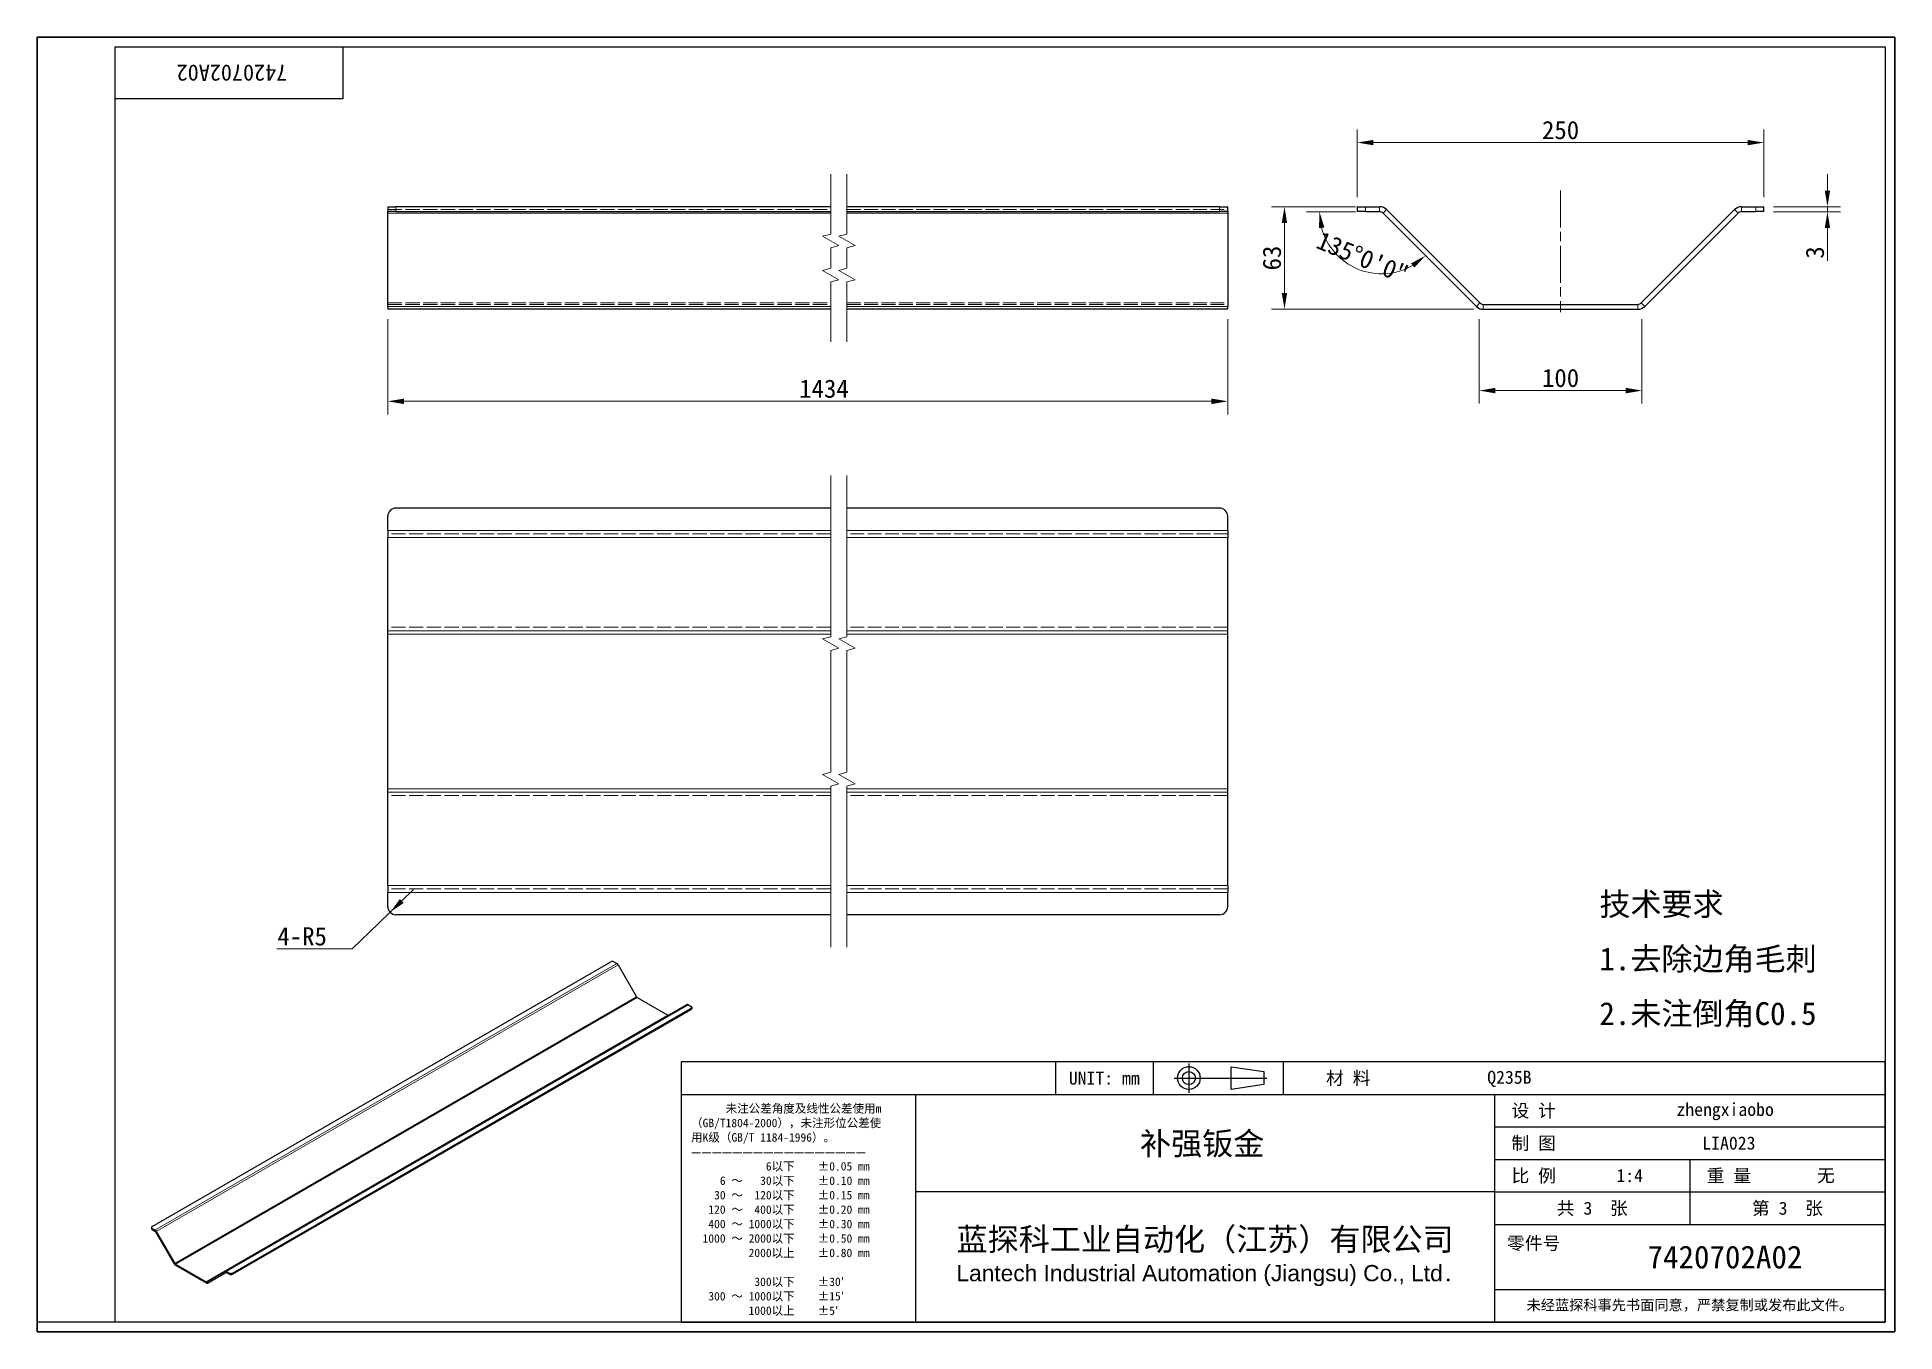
# Model space of a CAD drawing. Header units: millimetres. Extents: x 24 to 1166, y 22 to 818.
import ezdxf
from ezdxf.enums import TextEntityAlignment as Align

# ---------------------------------------------------------------- set-up
doc = ezdxf.new("R2010")
doc.units = ezdxf.units.MM
doc.header["$LTSCALE"] = 4
for name, pattern in [('CHAIN', [0.3543, 0.2362, -0.0295, 0.0591, -0.0295]), ('DASHED', [0.2067, 0.1654, -0.0413]), ('DOTTED', [0.0482, 0.0069, -0.0413])]:
    doc.linetypes.add(name, pattern=pattern)
for name, color, linetype, lineweight in [('1', 7, 'Continuous', 18), ('可见 (ISO)', 7, 'Continuous', 25), ('可见窄的 (ISO)', 7, 'Continuous', 18), ('图框 (ISO)', 7, 'Continuous', 35), ('标题 (ISO)', 7, 'Continuous', 25), ('草图几何图元 (ISO)', 7, 'Continuous', 18)]:
    doc.layers.add(name, color=color, linetype=linetype, lineweight=lineweight)
for name, color, linetype, lineweight, true_color in [('中心线 (ISO)', 1, 'CHAIN', 18, 0xff0000), ('尺寸 (ISO)', 7, 'Continuous', 18, 0x008000), ('折线 (ISO)', 7, 'Continuous', 18, 0x008000), ('符号 (ISO)', 7, 'Continuous', 18, 0x008000), ('隐藏 (ISO)', 5, 'DASHED', 18, 0x0000ff), ('隐藏窄的 (ISO)', 5, 'DASHED', 18, 0x0000ff)]:
    doc.layers.add(name, color=color, linetype=linetype, lineweight=lineweight, true_color=true_color)
doc.styles.add('文本样式164', font='SimSun.ttf')
doc.styles.add('文本样式165', font='SimSun.ttf')
doc.styles.add('文本样式74', font='SimSun.ttf')
doc.styles.add('最新国标', font='simfang.ttf')
doc.styles.add('注释文本 (ISO)', font='simfang.ttf')
doc.styles.add('添加1', font='simfang.ttf')
doc.dimstyles.new('默认 (GB)', dxfattribs={"dimscale": 4, "dimtxt": 2.8, "dimasz": 2.5, "dimexe": 2, "dimexo": 1.5, "dimgap": 0.5, "dimtad": 1, "dimtoh": 1, "dimdsep": 46, "dimtxsty": '最新国标', "dimcen": 0.09, "dimdle": 10, "dimclrd": 256, "dimclre": 256, "dimclrt": 256, "dimaunit": 1, "dimadec": 3, "dimazin": 2, "dimtfac": 0.535714, "dimtdec": 3, "dimtmove": 0, "dimatfit": 3, "dimfxl": 0, "dimtolj": 1, "dimlwd": -1, "dimlwe": -1, "dimarcsym": 0})

# ---------------------------------------------------------------- blocks, each defined once
blk = doc.blocks.new('图框 最新国标')
at = {"layer": '图框 (ISO)'}
for p, q in [((6, 7), (6, 204.5)), ((6, 204.5), (291.5, 204.5)), ((291.5, 204.5), (291.5, 5.5)), ((6, 7), (6, 5.5)), ((6, 7), (6, 5.5)), ((291.5, 5.5), (6, 5.5))]:
    blk.add_line(p, q, dxfattribs=at)
at = {"layer": '图框 (ISO)', "color": 7, "linetype": 'Continuous', "lineweight": 25}
for p, q in [((18, 203), (290, 203)), ((18, 7), (18, 203)), ((18, 203), (290, 203)), ((53, 203), (53, 195)), ((290, 203), (290, 7)), ((290, 203), (290, 7)), ((53, 195), (18, 195)), ((290, 7), (6, 7)), ((290, 7), (18, 7))]:
    blk.add_line(p, q, dxfattribs=at)
at = {"layer": '图框 (ISO)', "style": '文本样式74'}
blk.add_attdef('零件代号_001', (44.44, 200.25), '', height=2.5, rotation=180, dxfattribs=at)
blk = doc.blocks.new('标题栏 副本 副本 副本 最新国标')
at = {"layer": '标题 (ISO)'}
for p, q in [((381.98, -183.84), (196.98, -183.84)), ((196.98, -183.84), (196.98, -223.84)), ((254.48, -183.84), (254.48, -188.84)), ((269.48, -183.84), (269.48, -188.84)), ((281.48, -188.09), (281.48, -184.59)), ((281.48, -184.59), (286.48, -185.34)), ((286.48, -185.34), (286.48, -187.34)), ((289.48, -183.84), (289.48, -188.84)), ((381.98, -223.84), (381.98, -183.84)), ((383.48, -183.84), (383.48, -225.34)), ((286.48, -187.34), (281.48, -188.09)), ((196.98, -188.84), (381.98, -188.84)), ((232.98, -188.84), (232.98, -223.84)), ((321.98, -188.84), (321.98, -223.84)), ((321.98, -193.84), (381.98, -193.84)), ((321.98, -198.84), (381.98, -198.84)), ((351.98, -198.84), (351.98, -208.84)), ((321.98, -203.84), (232.98, -203.84)), ((321.98, -203.84), (381.98, -203.84)), ((321.98, -208.84), (381.98, -208.84)), ((321.98, -218.84), (381.98, -218.84)), ((196.98, -223.84), (381.98, -223.84)), ((383.48, -225.34), (196.98, -225.34))]:
    blk.add_line(p, q, dxfattribs=at)
at = {"layer": '标题 (ISO)', "linetype": 'CHAIN', "ltscale": 5.000333}
blk.add_line((274.98, -184.09), (274.98, -188.59), dxfattribs=at)
at = {"layer": '标题 (ISO)', "linetype": 'CHAIN', "ltscale": 15.834605}
blk.add_line((272.73, -186.34), (286.98, -186.34), dxfattribs=at)
at = {"layer": '标题 (ISO)'}
for radius in [1.75, 1]:
    blk.add_circle((274.98, -186.34), radius, dxfattribs=at)
at = {"layer": '1', "style": '文本样式164'}
for s, p in [('UNIT: mm', (261.98, -186.34)), ('材 料', (299.48, -186.34)), ('设 计', (327.98, -191.34)), ('制 图', (327.98, -196.34)), ('比 例', (327.98, -201.34)), ('重 量', (357.98, -201.34)), ('共 3  张', (336.98, -206.34)), ('第 3  张', (366.98, -206.34))]:
    blk.add_text(s, height=2, dxfattribs=at).set_placement(p, align=Align.MIDDLE_CENTER)
at = {"layer": '标题 (ISO)', "style": '注释文本 (ISO)'}
for s, insert, char_height, attachment_point, line_spacing_factor in [('\\fSimSun|b0|i0;{\\H1.3000;      未注公差角度及线性公差使用m\\P}\\fSimSun|b0|i0;{\\H1.3000;（GB/T1804-2000），未注形位公差使\\P}\\fSimSun|b0|i0;{\\H1.3000;用K级（GB/T 1184-1996）。\\P}\\fSimSun|b0|i0;{\\H1.3000;—————————————————\\P}\\fSimSun|b0|i0;{\\H1.3000;             6以下    ±0.05 mm\\P}\\fSimSun|b0|i0;{\\H1.3000;     6 ～   30以下    ±0.10 mm\\P}\\fSimSun|b0|i0;{\\H1.3000;    30 ～  120以下    ±0.15 mm\\P}\\fSimSun|b0|i0;{\\H1.3000;   120 ～  400以下    ±0.20 mm\\P}\\fSimSun|b0|i0;{\\H1.3000;   400 ～ 1000以下    ±0.30 mm\\P}\\fSimSun|b0|i0;{\\H1.3000;  1000 ～ 2000以下    ±0.50 mm\\P}\\fSimSun|b0|i0;{\\H1.3000;          2000以上    ±0.80 mm\\P}\\fSimSun|b0|i0;{\\H1.3000;\\P}\\fSimSun|b0|i0;{\\H1.3000;           300以下    ±30′\\P}\\fSimSun|b0|i0;{\\H1.3000;   300 ～ 1000以下    ±15′\\P}\\fSimSun|b0|i0;{\\H1.3000;          1000以上    ±5′}', (198.48, -206.63), 1.3, 4, 1.023913), ('{\\fMicrosoft YaHei|b0|i0|c134|p34;\\H1.75x;蓝探科工业自动化（江苏）有限公司\\P\\fArial|b0|i0|c0|p34;\\H0.71429x;Lantech Industrial Automation (Jiangsu) Co., Ltd\\fFangSong|b0|i0|c134|p49;.\\H1.15195x; }', (277.48, -213.84), 2, 5, 0.978695)]:
    blk.add_mtext(s, dxfattribs=dict(at, insert=insert, char_height=char_height, attachment_point=attachment_point, line_spacing_factor=line_spacing_factor))
at = {"layer": '标题 (ISO)', "attachment_point": 5, "style": '注释文本 (ISO)'}
for s, insert, char_height in [('\\fFangSong|b0|i0;LIA023', (357.98, -196.34), 2), ('\\fFangSong|b0|i0;零件号', (327.98, -211.84), 2), ('\\fSimSun|b0|i0;{\\H1.6000;未经蓝探科事先书面同意，严禁复制或发布此文件。}', (351.98, -221.34), 1.6)]:
    blk.add_mtext(s, dxfattribs=dict(at, insert=insert, char_height=char_height))
at = {"layer": '标题 (ISO)'}
for tag, p, height, style in [('材料_001', (320.84, -187.21), 2, '注释文本 (ISO)'), ('设计人_001', (349.92, -192.16), 2, '注释文本 (ISO)'), ('库存编号_001', (267.48, -198.15), 3.5, '文本样式165'), ('视图比例_001', (340.69, -202.33), 2, '注释文本 (ISO)'), ('质量\\P3;_001', (371.53, -202.3), 2, '注释文本 (ISO)'), ('零件代号_001', (345.47, -215.59), 3.5, '文本样式165')]:
    blk.add_attdef(tag, p, '', height=height, dxfattribs=dict(at, style=style))
blk = doc.blocks.new('*D5')
at = {"layer": 'Defpoints', "color": 0, "transparency": 16777216}
for p in [(1085.5, 753.2), (835.5, 713.7), (1085.5, 713.7)]:
    blk.add_point(p, dxfattribs=at)
at = {"layer": '尺寸 (ISO)', "color": 116, "true_color": 0x00803f, "transparency": 16777216}
for p, q in [((835.5, 719.7), (835.5, 761.2)), ((1085.5, 719.7), (1085.5, 761.2)), ((845.5, 753.2), (1075.5, 753.2))]:
    blk.add_line(p, q, dxfattribs=at)
for points in [[(845.5, 754.8), (845.5, 751.5), (835.5, 753.2)], [(1075.5, 754.8), (1075.5, 751.5), (1085.5, 753.2)]]:
    blk.add_solid(points, dxfattribs=at)
at = {"layer": '尺寸 (ISO)', "transparency": 16777216, "insert": (960.5, 760.8), "char_height": 11.2, "attachment_point": 5, "style": '最新国标'}
blk.add_mtext('\\A1;250', dxfattribs=at)
blk = doc.blocks.new('*D6')
at = {"layer": 'Defpoints', "color": 0, "transparency": 16777216}
for p in [(840.5, 713.7), (790.8, 650.7), (913, 650.7)]:
    blk.add_point(p, dxfattribs=at)
at = {"layer": '尺寸 (ISO)', "color": 116, "true_color": 0x00803f, "transparency": 16777216}
for p, q in [((834.5, 713.7), (782.8, 713.7)), ((790.8, 703.7), (790.8, 660.7)), ((907, 650.7), (782.8, 650.7))]:
    blk.add_line(p, q, dxfattribs=at)
for points in [[(789.1, 703.7), (792.4, 703.7), (790.8, 713.7)], [(789.1, 660.7), (792.4, 660.7), (790.8, 650.7)]]:
    blk.add_solid(points, dxfattribs=at)
at = {"layer": '尺寸 (ISO)', "transparency": 16777216, "insert": (783.1, 682.2), "char_height": 11.2, "attachment_point": 5, "rotation": 90, "style": '最新国标'}
blk.add_mtext('\\A1;63', dxfattribs=at)
blk = doc.blocks.new('*D7')
at = {"layer": 'Defpoints', "color": 0, "transparency": 16777216}
for p in [(840.5, 710.7), (850.5, 710.7), (854.7, 706.5), (823.5, 683.7)]:
    blk.add_point(p, dxfattribs=at)
at = {"layer": '尺寸 (ISO)', "color": 116, "true_color": 0x00803f, "transparency": 16777216}
blk.add_line((834.5, 710.7), (804.3, 710.7), dxfattribs=at)
blk.add_arc((850.5, 710.7), 38.2, 195.0432, 299.9568, dxfattribs=at)
for points in [[(812, 700.6), (815.3, 701), (812.3, 710.7)], [(868.6, 678.9), (870.6, 676.3), (877.5, 683.7)]]:
    blk.add_solid(points, dxfattribs=at)
at = {"layer": '尺寸 (ISO)', "transparency": 16777216, "insert": (838.8, 682.5), "char_height": 11.2, "attachment_point": 5, "rotation": 337.5, "style": '最新国标'}
blk.add_mtext('\\A1;135°0\'0"', dxfattribs=at)
blk = doc.blocks.new('*D8')
at = {"layer": 'Defpoints', "color": 0, "transparency": 16777216}
for p in [(1085.5, 713.7), (1085.5, 710.7), (1124.6, 710.7)]:
    blk.add_point(p, dxfattribs=at)
at = {"layer": '尺寸 (ISO)', "color": 116, "true_color": 0x00803f, "transparency": 16777216}
for p, q in [((1124.6, 723.7), (1124.6, 733.7)), ((1091.5, 713.7), (1132.6, 713.7)), ((1091.5, 710.7), (1132.6, 710.7)), ((1124.6, 713.7), (1124.6, 710.7)), ((1124.6, 700.7), (1124.6, 680.5))]:
    blk.add_line(p, q, dxfattribs=at)
for points in [[(1122.9, 723.7), (1126.2, 723.7), (1124.6, 713.7)], [(1122.9, 700.7), (1126.2, 700.7), (1124.6, 710.7)]]:
    blk.add_solid(points, dxfattribs=at)
at = {"layer": '尺寸 (ISO)', "transparency": 16777216, "insert": (1116.9, 685.6), "char_height": 11.2, "attachment_point": 5, "rotation": 90, "style": '最新国标'}
blk.add_mtext('\\A1;3', dxfattribs=at)
blk = doc.blocks.new('*D9')
at = {"layer": 'Defpoints', "color": 0, "transparency": 16777216}
for p in [(910.5, 650.7), (1010.5, 650.7), (1010.5, 600.7)]:
    blk.add_point(p, dxfattribs=at)
at = {"layer": '尺寸 (ISO)', "color": 116, "true_color": 0x00803f, "transparency": 16777216}
for p, q in [((910.5, 644.7), (910.5, 592.7)), ((1010.5, 644.7), (1010.5, 592.7)), ((920.5, 600.7), (1000.5, 600.7))]:
    blk.add_line(p, q, dxfattribs=at)
for points in [[(920.5, 602.4), (920.5, 599), (910.5, 600.7)], [(1000.5, 602.4), (1000.5, 599), (1010.5, 600.7)]]:
    blk.add_solid(points, dxfattribs=at)
at = {"layer": '尺寸 (ISO)', "transparency": 16777216, "insert": (960.5, 608.4), "char_height": 11.2, "attachment_point": 5, "style": '最新国标'}
blk.add_mtext('\\A1;100', dxfattribs=at)
blk = doc.blocks.new('*D10')
at = {"layer": 'Defpoints', "color": 0, "transparency": 16777216}
for p in [(239.6, 650.7), (755.9, 650.7), (239.6, 594.1)]:
    blk.add_point(p, dxfattribs=at)
at = {"layer": '尺寸 (ISO)', "color": 116, "true_color": 0x00803f, "transparency": 16777216}
for p, q in [((239.6, 644.7), (239.6, 586.1)), ((755.9, 644.7), (755.9, 586.1)), ((745.9, 594.1), (249.6, 594.1))]:
    blk.add_line(p, q, dxfattribs=at)
for points in [[(249.6, 595.8), (249.6, 592.4), (239.6, 594.1)], [(745.9, 595.8), (745.9, 592.4), (755.9, 594.1)]]:
    blk.add_solid(points, dxfattribs=at)
at = {"layer": '尺寸 (ISO)', "transparency": 16777216, "insert": (507.7, 601.8), "char_height": 11.2, "attachment_point": 5, "style": '最新国标'}
blk.add_mtext('\\A1;1434', dxfattribs=at)
blk = doc.blocks.new('*D11')
at = {"layer": 'Defpoints', "color": 0, "transparency": 16777216}
for p in [(241, 280), (244.6, 283.5)]:
    blk.add_point(p, dxfattribs=at)
at = {"layer": '尺寸 (ISO)', "color": 116, "true_color": 0x00803f, "transparency": 16777216}
for p, q in [((248.2, 286.9), (255.3, 293.9)), ((241, 280), (233.8, 273)), ((244.6, 283.5), (241, 280)), ((217.7, 257.4), (233.8, 273)), ((171.3, 257.4), (217.7, 257.4))]:
    blk.add_line(p, q, dxfattribs=at)
blk.add_solid([(247, 288.1), (249.3, 285.7), (241, 280)], dxfattribs=at)
at = {"layer": '尺寸 (ISO)', "transparency": 16777216, "insert": (186.9, 265.1), "char_height": 11.2, "attachment_point": 5, "style": '最新国标'}
blk.add_mtext('\\A1;\\fFangSong|b0|i0;4-R5', dxfattribs=at)

msp = doc.modelspace()

# ---------------------------------------------------------------- linework, layer by layer
at = {"layer": '中心线 (ISO)', "ltscale": 23.990969}
msp.add_line((960.4992, 723.7149), (960.4992, 648.8502), dxfattribs=at)
at = {"layer": '可见 (ISO)'}
for p, q in [((239.5629, 713.7149), (239.5629, 710.7149)), ((239.5629, 713.7149), (244.5629, 713.7149)), ((244.5629, 710.7149), (239.5629, 710.7149)), ((239.5629, 709.8362), (239.5629, 710.7149)), ((239.5629, 652.4722), (239.5629, 709.8362)), ((511.8066, 713.7149), (244.5629, 713.7149)), ((244.5629, 710.7149), (511.8066, 710.7149)), ((750.8853, 713.7149), (521.8065, 713.7149)), ((521.8065, 710.7149), (750.8853, 710.7149)), ((750.8853, 713.7149), (755.8853, 713.7149)), ((755.8853, 710.7149), (750.8853, 710.7149)), ((755.8853, 710.7149), (755.8853, 713.7149)), ((755.8853, 710.7149), (755.8853, 709.8362)), ((755.8853, 709.8362), (755.8853, 652.4722)), ((835.4992, 713.7149), (840.4992, 713.7149)), ((835.4992, 713.7149), (835.4992, 710.7149)), ((840.4992, 710.7149), (835.4992, 710.7149)), ((840.4992, 713.7149), (849.2566, 713.7149)), ((840.4992, 710.7149), (849.2566, 710.7149)), ((851.3779, 709.8362), (908.7419, 652.4722)), ((853.4992, 711.9575), (910.8632, 654.5936)), ((1010.1353, 654.5936), (1067.4992, 711.9575)), ((1012.2566, 652.4722), (1069.6206, 709.8362)), ((1071.7419, 713.7149), (1080.4992, 713.7149)), ((1071.7419, 710.7149), (1080.4992, 710.7149)), ((1080.4992, 713.7149), (1085.4992, 713.7149)), ((1085.4992, 710.7149), (1080.4992, 710.7149)), ((1085.4992, 710.7149), (1085.4992, 713.7149)), ((239.5629, 652.4722), (239.5629, 650.7149)), ((755.8853, 650.7149), (755.8853, 652.4722)), ((912.9845, 653.7149), (1008.014, 653.7149)), ((511.8066, 650.7149), (239.5629, 650.7149)), ((755.8853, 650.7149), (521.8065, 650.7149)), ((912.9845, 650.7149), (1008.014, 650.7149)), ((511.8066, 528.4593), (244.5629, 528.4593)), ((750.8853, 528.4593), (521.8065, 528.4593)), ((239.5629, 514.702), (239.5629, 523.4593)), ((239.5629, 514.702), (239.5629, 510.4593)), ((755.8853, 514.702), (755.8853, 523.4593)), ((755.8853, 514.702), (755.8853, 510.4593)), ((239.5629, 453.0954), (239.5629, 510.4593)), ((755.8853, 453.0954), (755.8853, 510.4593)), ((239.5629, 450.974), (239.5629, 453.0954)), ((239.5629, 355.9446), (239.5629, 450.974)), ((755.8853, 450.974), (755.8853, 453.0954)), ((755.8853, 355.9446), (755.8853, 450.974)), ((239.5629, 353.8233), (239.5629, 355.9446)), ((755.8853, 353.8233), (755.8853, 355.9446)), ((239.5629, 296.4593), (239.5629, 353.8233)), ((755.8853, 296.4593), (755.8853, 353.8233)), ((239.5629, 296.4593), (239.5629, 292.2167)), ((239.5629, 283.4593), (239.5629, 292.2167)), ((755.8853, 296.4593), (755.8853, 292.2167)), ((755.8853, 283.4593), (755.8853, 292.2167)), ((511.8066, 278.4593), (244.5629, 278.4593)), ((750.8853, 278.4593), (521.8065, 278.4593)), ((94.6844, 86.751), (376.622, 249.5278)), ((378.6019, 249.5278), (380.3358, 248.5267)), ((381.1758, 247.64), (392.5333, 227.9683)), ((423.5456, 223.1778), (139.6281, 59.2579)), ((144.1819, 58.1737), (426.1195, 220.9504)), ((144.1819, 57.4878), (426.1195, 220.2646)), ((392.9533, 227.5249), (411.7681, 216.6621)), ((424.3856, 223.0946), (426.1195, 222.0935)), ((426.5295, 221.522), (426.5295, 220.8361)), ((94.2744, 86.1795), (94.2744, 85.4936)), ((94.6844, 85.6079), (96.4183, 84.6069)), ((94.6844, 84.9221), (96.4183, 83.921)), ((96.8383, 83.4777), (108.1958, 63.8059)), ((97.2583, 83.7202), (108.6158, 64.0484)), ((109.0358, 63.605), (127.8506, 52.7423)), ((109.0358, 62.9192), (127.8506, 52.0564)), ((128.2706, 52.7007), (139.6281, 59.2579)), ((128.6906, 51.9732), (140.0481, 58.5305)), ((140.4681, 59.1747), (142.202, 58.1737)), ((140.4681, 58.4889), (142.202, 57.4878))]:
    msp.add_line(p, q, dxfattribs=at)
for centre, radius, start, end in [((849.2566, 707.7149), 6, 45, 90), ((849.2566, 707.7149), 3, 45, 90), ((1071.7419, 707.7149), 6, 90, 135), ((1071.7419, 707.7149), 3, 90, 135), ((912.9845, 656.7149), 6, 225, 270), ((912.9845, 656.7149), 3, 225, 270), ((1008.014, 656.7149), 3, 270, 315), ((1008.014, 656.7149), 6, 270, 315), ((244.5629, 523.4593), 5, 90, 180), ((750.8853, 523.4593), 5, 0, 90), ((244.5629, 283.4593), 5, 180, 270), ((750.8853, 283.4593), 5, 270, 0)]:
    msp.add_arc(centre, radius, start, end, dxfattribs=at)
for centre, major_axis, start_param, end_param in [((377.612, 248.9562), (1.4, 0), 0.785398163, 2.35619449), ((380.3358, 247.155), (0.84, -1.4549), 1.570796327, 2.35619449), ((392.9533, 228.2108), (0.42, -0.7275), 4.71238898, 5.497787144), ((424.3856, 221.7228), (-0.84, 1.4549), 5.497787144, 6.283185307), ((425.1295, 221.522), (1.4, 0), 5.497787144, 7.068583471), ((425.1295, 220.8361), (1.4, 0), 5.497787144, 6.283185307), ((411.7681, 217.348), (0.42, -0.7275), 5.497787144, 6.283185307), ((95.6744, 86.1795), (-1.4, 0), 5.497787144, 7.068583471), ((95.6744, 85.4936), (-1.4, 0), 0, 0.785398163), ((96.4183, 83.2352), (0.84, -1.4549), 1.570796327, 2.35619449), ((96.4183, 83.2352), (0.42, -0.7275), 1.570796327, 2.35619449), ((109.0358, 64.2909), (0.84, -1.4549), 4.71238898, 5.497787144), ((109.0358, 64.2909), (0.42, -0.7275), 4.71238898, 5.497787144), ((140.4681, 57.803), (-0.84, 1.4549), 5.497787144, 6.283185307), ((140.4681, 57.803), (-0.42, 0.7275), 5.497787144, 6.283185307), ((143.1919, 58.7452), (-1.4, 0), 0.785398163, 2.35619449), ((143.1919, 58.0593), (1.4, 0), 3.926990817, 5.497787144), ((127.8506, 53.4281), (0.42, -0.7275), 5.497787144, 6.283185307), ((127.8506, 53.4281), (0.84, -1.4549), 5.497787144, 6.283185307)]:
    msp.add_ellipse(centre, major_axis=major_axis, ratio=0.577350269, start_param=start_param, end_param=end_param, dxfattribs=at)
at = {"layer": '可见窄的 (ISO)'}
for p, q in [((511.8066, 709.8362), (239.5629, 709.8362)), ((244.5629, 710.7149), (244.5629, 713.7149)), ((755.8853, 709.8362), (521.8065, 709.8362)), ((750.8853, 713.7149), (750.8853, 710.7149)), ((840.4992, 710.7149), (840.4992, 713.7149)), ((849.2566, 713.7149), (849.2566, 710.7149)), ((853.4992, 711.9575), (851.3779, 709.8362)), ((1067.4992, 711.9575), (1069.6206, 709.8362)), ((1071.7419, 713.7149), (1071.7419, 710.7149)), ((1080.4992, 713.7149), (1080.4992, 710.7149)), ((511.8066, 652.4722), (239.5629, 652.4722)), ((755.8853, 652.4722), (521.8065, 652.4722)), ((910.8632, 654.5936), (908.7419, 652.4722)), ((912.9845, 653.7149), (912.9845, 650.7149)), ((1008.014, 653.7149), (1008.014, 650.7149)), ((1010.1353, 654.5936), (1012.2566, 652.4722)), ((239.5629, 514.702), (511.8066, 514.702)), ((521.8065, 514.702), (755.8853, 514.702)), ((239.5629, 510.4593), (511.8066, 510.4593)), ((521.8065, 510.4593), (755.8853, 510.4593)), ((239.5629, 453.0954), (511.8066, 453.0954)), ((239.5629, 450.974), (511.8066, 450.974)), ((521.8065, 453.0954), (755.8853, 453.0954)), ((521.8065, 450.974), (755.8853, 450.974)), ((239.5629, 355.9446), (511.8066, 355.9446)), ((521.8065, 355.9446), (755.8853, 355.9446)), ((239.5629, 353.8233), (511.8066, 353.8233)), ((521.8065, 353.8233), (755.8853, 353.8233)), ((239.5629, 296.4593), (511.8066, 296.4593)), ((239.5629, 292.2167), (511.8066, 292.2167)), ((521.8065, 296.4593), (755.8853, 296.4593)), ((521.8065, 292.2167), (755.8853, 292.2167)), ((380.3358, 248.5267), (96.4183, 84.6069)), ((381.1758, 247.64), (97.2583, 83.7202)), ((392.5333, 227.9683), (108.6158, 64.0484)), ((392.9533, 227.5249), (109.0358, 63.605)), ((424.3856, 223.0946), (140.4681, 59.1747)), ((426.1195, 220.9504), (426.1195, 220.2646)), ((411.7681, 216.6621), (127.8506, 52.7423)), ((94.6844, 84.9221), (94.6844, 85.6079)), ((96.4183, 84.6069), (96.4183, 83.921)), ((97.2583, 83.7202), (96.8383, 83.4777)), ((108.6158, 64.0484), (108.1958, 63.8059)), ((109.0358, 63.605), (109.0358, 62.9192)), ((139.6281, 59.2579), (140.0481, 58.5305)), ((140.4681, 59.1747), (140.4681, 58.4889)), ((142.202, 58.1737), (142.202, 57.4878)), ((144.1819, 57.4878), (144.1819, 58.1737)), ((127.8506, 52.7423), (127.8506, 52.0564)), ((128.2706, 52.7007), (128.6906, 51.9732))]:
    msp.add_line(p, q, dxfattribs=at)
at = {"layer": '折线 (ISO)', "flags": 128}
for points in [[(511.8066, 630.7149), (511.8066, 667.4884), (516.8066, 668.8281), (506.8066, 674.6016), (511.8066, 675.9414), (511.8066, 688.4884), (516.8066, 689.8281), (506.8066, 695.6016), (511.8066, 696.9414), (511.8066, 733.7149)], [(521.8065, 630.7149), (521.8065, 667.4884), (526.8065, 668.8281), (516.8066, 674.6016), (521.8065, 675.9414), (521.8065, 688.4884), (526.8065, 689.8281), (516.8066, 695.6016), (521.8065, 696.9414), (521.8065, 733.7149)], [(511.8066, 258.4593), (511.8066, 357.5661), (516.8066, 358.9059), (506.8066, 364.6794), (511.8066, 366.0191), (511.8066, 440.8995), (516.8066, 442.2392), (506.8066, 448.0127), (511.8066, 449.3525), (511.8066, 548.4593)], [(521.8065, 258.4593), (521.8065, 357.5661), (526.8065, 358.9059), (516.8066, 364.6794), (521.8065, 366.0191), (521.8065, 440.8995), (526.8065, 442.2392), (516.8066, 448.0127), (521.8065, 449.3525), (521.8065, 548.4593)]]:
    msp.add_lwpolyline(points, dxfattribs=at)
at = {"layer": '草图几何图元 (ISO)', "color": 1, "linetype": 'DOTTED', "ltscale": 5.074886, "true_color": 0xff0000}
for p, q in [((908.7419, 652.4722), (910.4992, 650.7149)), ((1012.2566, 652.4722), (1010.4992, 650.7149)), ((912.9845, 650.7149), (910.4992, 650.7149)), ((1008.014, 650.7149), (1010.4992, 650.7149))]:
    msp.add_line(p, q, dxfattribs=at)
at = {"layer": '隐藏 (ISO)', "ltscale": 13.170956}
msp.add_line((239.5629, 653.7149), (511.8066, 653.7149), dxfattribs=at)
at = {"layer": '隐藏 (ISO)', "ltscale": 12.868821}
msp.add_line((521.8065, 653.7149), (755.8853, 653.7149), dxfattribs=at)
at = {"layer": '隐藏窄的 (ISO)', "ltscale": 13.170956}
for p, q in [((239.5629, 711.9575), (511.8066, 711.9575)), ((239.5629, 654.5936), (511.8066, 654.5936)), ((511.8066, 512.5806), (239.5629, 512.5806)), ((511.8066, 455.2167), (239.5629, 455.2167)), ((511.8066, 351.702), (239.5629, 351.702)), ((511.8066, 294.338), (239.5629, 294.338))]:
    msp.add_line(p, q, dxfattribs=at)
at = {"layer": '隐藏窄的 (ISO)', "ltscale": 12.868821}
for p, q in [((521.8065, 711.9575), (755.8853, 711.9575)), ((521.8065, 654.5936), (755.8853, 654.5936)), ((755.8853, 512.5806), (521.8065, 512.5806)), ((755.8853, 455.2167), (521.8065, 455.2167)), ((755.8853, 351.702), (521.8065, 351.702)), ((755.8853, 294.338), (521.8065, 294.338))]:
    msp.add_line(p, q, dxfattribs=at)

# ---------------------------------------------------------------- block references
at = {"xscale": 4, "yscale": 4, "zscale": 4}
for name, p, values in [('图框 最新国标', (0, 0), {'零件代号_001': '7420702A02'}), ('标题栏 副本 副本 副本 最新国标', (-367.9301, 923.3771), {'零件代号_001': '7420702A02', '库存编号_001': '补强钣金', '质量\\P3;_001': '无', '视图比例_001': '1:4', '设计人_001': 'zhengxiaobo', '材料_001': 'Q235B'})]:
    msp.add_blockref(name, p, dxfattribs=at).add_auto_attribs(values)

# ---------------------------------------------------------------- texts
at = {"layer": '符号 (ISO)', "insert": (984.3498, 250.4843), "char_height": 14, "width": 146.713457, "attachment_point": 4, "line_spacing_factor": 1.441304, "style": '添加1'}
msp.add_mtext('\\fFangSong|b0|i0;{\\H14.0000;技术要求\\P}\\fFangSong|b0|i0;{\\H14.0000;1.去除边角毛刺\\P}\\fFangSong|b0|i0;{\\H14.0000;2.未注倒角C0.5\\P}', dxfattribs=at)

# ---------------------------------------------------------------- dimensions: what is measured, and where the dimension line sits
at = {"layer": '尺寸 (ISO)', "color": 116, "true_color": 0x00803f}
dim = msp.add_linear_dim(base=(1085.4992, 753.1664), p1=(835.4992, 713.7149), p2=(1085.4992, 713.7149), dimstyle='默认 (GB)', override={"dimgap": 0.5, "dimtoh": 0, "dimdec": 2, "dimtol": 0, "dimlim": 0, "dimtp": 0, "dimtm": 0, "dimtdec": 3, "dimtofl": 0, "dimatfit": 1}, dxfattribs=at)
dim.commit()
dim.dimension.update_dxf_attribs({"geometry": '*D5', "text_midpoint": (960.4992, 753.1664), "dimtype": 160})
for base, p1, p2, angle, override, picture, middle in [((1124.5792, 710.7149), (1085.4992, 713.7149), (1085.4992, 710.7149), 90, {"dimgap": 0.5, "dimtoh": 0, "dimdec": 2, "dimtol": 0, "dimlim": 0, "dimtp": 0, "dimtm": 0, "dimtdec": 3, "dimtofl": 1, "dimatfit": 1}, '*D8', (1124.5792, 685.6109)), ((790.7755, 650.7149), (840.4992, 713.7149), (912.9845, 650.7149), 270, {"dimgap": 0.5, "dimtoh": 0, "dimdec": 2, "dimtol": 0, "dimlim": 0, "dimtp": 0, "dimtm": 0, "dimtdec": 3, "dimtofl": 0, "dimatfit": 1}, '*D6', (790.7755, 682.2149)), ((1010.4992, 600.7149), (910.4992, 650.7149), (1010.4992, 650.7149), 180, {"dimgap": 0.5, "dimtoh": 0, "dimdec": 2, "dimtol": 0, "dimlim": 0, "dimtp": 0, "dimtm": 0, "dimtdec": 3, "dimtofl": 0, "dimatfit": 1}, '*D9', (960.4992, 600.7149))]:
    dim = msp.add_linear_dim(base=base, p1=p1, p2=p2, angle=angle, dimstyle='默认 (GB)', override=override, dxfattribs=at)
    dim.commit()
    dim.dimension.update_dxf_attribs({"geometry": picture, "text_midpoint": middle, "dimtype": 160})
dim = msp.add_angular_dim_3p(base=(823.4898, 683.7054), center=(850.4992, 710.7149), p1=(840.4992, 710.7149), p2=(854.7419, 706.4722), dimstyle='默认 (GB)', override={"dimgap": 0.5, "dimtoh": 0, "dimse2": 1, "dimtol": 0, "dimlim": 0, "dimtp": 0, "dimtm": 0, "dimtdec": 2}, dxfattribs=at)
dim.commit()
dim.dimension.update_dxf_attribs({"geometry": '*D7', "text_midpoint": (835.8818, 675.4253), "dimtype": 165})
dim = msp.add_linear_dim(base=(239.5629, 594.1102), p1=(755.8853, 650.7149), p2=(239.5629, 650.7149), angle=180, text='1434', dimstyle='默认 (GB)', override={"dimgap": 0.5, "dimtoh": 0, "dimdec": 2, "dimlfac": 2.777335, "dimtol": 0, "dimlim": 0, "dimtp": 0, "dimtm": 0, "dimtdec": 3, "dimtofl": 0, "dimatfit": 1}, dxfattribs=at)
dim.commit()
dim.dimension.update_dxf_attribs({"geometry": '*D10', "text_midpoint": (507.7241, 594.1102), "dimtype": 160})
dim = msp.add_radius_dim(center=(244.5629, 283.4593), mpoint=(240.9706, 279.9814), text='\\fFangSong|b0|i0;4-<>', dimstyle='默认 (GB)', override={"dimgap": 0.5, "dimtih": 1, "dimdec": 2, "dimlfac": 1, "dimcen": 0, "dimtol": 0, "dimlim": 0, "dimtp": 0, "dimtm": 0, "dimtdec": 3}, dxfattribs=at)
dim.commit()
dim.dimension.update_dxf_attribs({"geometry": '*D11', "text_midpoint": (186.9248, 257.4441), "dimtype": 164})

doc.saveas('drawing.dxf')
